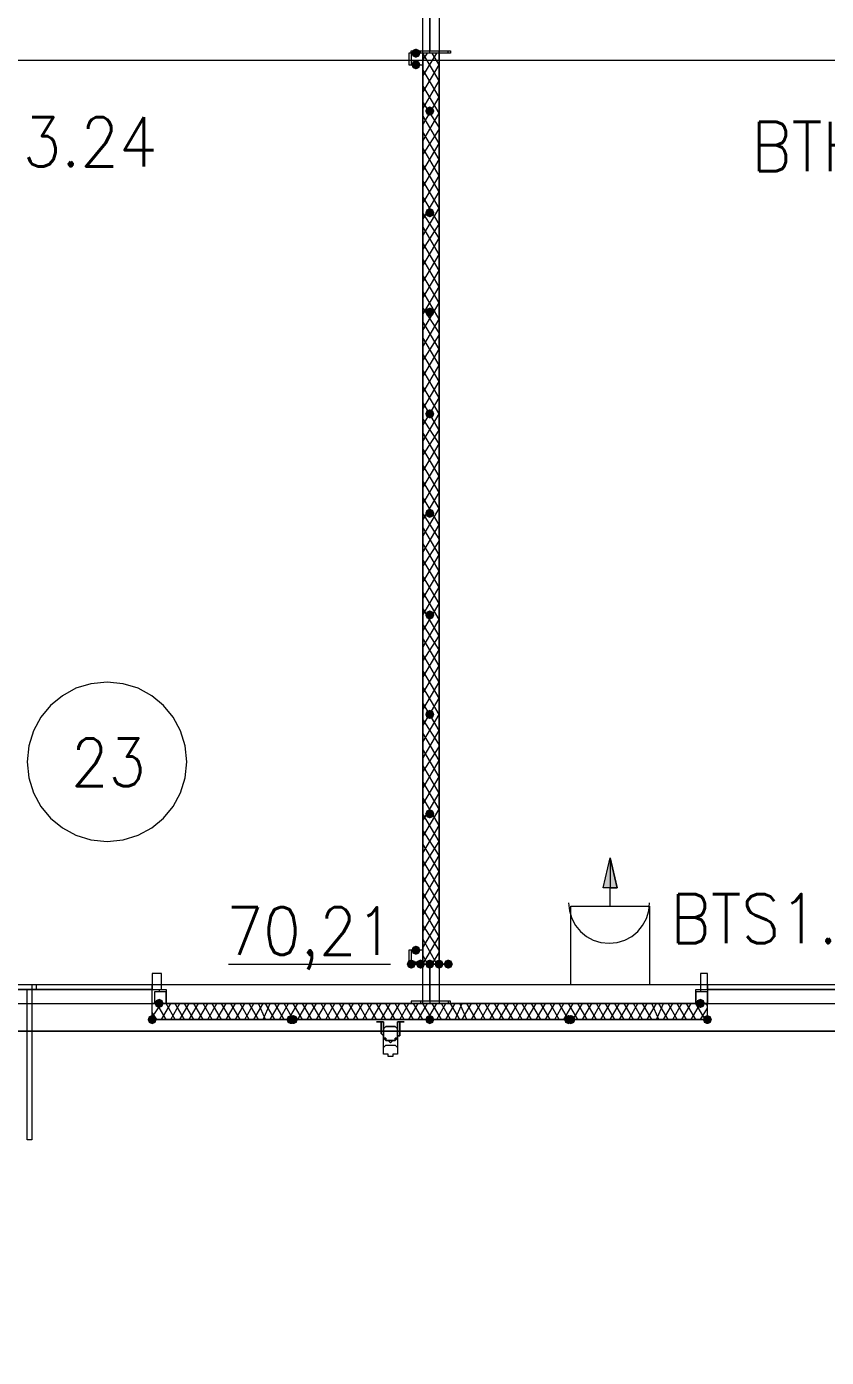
# Model space of a CAD drawing. Header units: millimetres. Extents: x 0 to 420, y 0 to 297.
# Drawn here: x 140.79 to 155.42, y 99.06 to 123.42 of the extents above; entities that cross this region are included whole.
import ezdxf

# ---------------------------------------------------------------- set-up
doc = ezdxf.new("R2010")
doc.units = ezdxf.units.MM
doc.styles.get("Standard").update_dxf_attribs({"font": 'STANDARD'})

msp = doc.modelspace()

# ---------------------------------------------------------------- hatches: boundary and pattern name
for color, points in [(7, [(147.997333, 122.936), (147.972463, 122.876204), (147.912667, 122.851333), (147.852871, 122.876204), (147.828, 122.936), (147.852871, 122.995796), (147.912667, 123.020667), (147.972462, 122.995796)]), (7, [(147.997333, 122.724333), (147.972463, 122.664537), (147.912667, 122.639667), (147.852871, 122.664537), (147.828, 122.724333), (147.852871, 122.784129), (147.912667, 122.809), (147.972462, 122.784129)]), (7, [(148.251333, 121.877667), (148.226462, 121.817871), (148.166667, 121.793), (148.106871, 121.817871), (148.082, 121.877667), (148.106871, 121.937462), (148.166667, 121.962333), (148.226462, 121.937463)]), (7, [(148.251333, 120.015), (148.226462, 119.955204), (148.166667, 119.930333), (148.106871, 119.955204), (148.082, 120.015), (148.106871, 120.074796), (148.166667, 120.099667), (148.226462, 120.074796)]), (7, [(148.251333, 118.194667), (148.226462, 118.134871), (148.166667, 118.11), (148.106871, 118.134871), (148.082, 118.194667), (148.106871, 118.254462), (148.166667, 118.279333), (148.226462, 118.254463)]), (7, [(148.251333, 116.332), (148.226462, 116.272204), (148.166667, 116.247333), (148.106871, 116.272204), (148.082, 116.332), (148.106871, 116.391796), (148.166667, 116.416667), (148.226462, 116.391796)]), (7, [(148.251333, 114.511667), (148.226462, 114.451871), (148.166667, 114.427), (148.106871, 114.451871), (148.082, 114.511667), (148.106871, 114.571462), (148.166667, 114.596333), (148.226462, 114.571463)]), (7, [(148.251333, 112.649), (148.226462, 112.589204), (148.166667, 112.564333), (148.106871, 112.589204), (148.082, 112.649), (148.106871, 112.708796), (148.166667, 112.733667), (148.226462, 112.708796)]), (7, [(148.251333, 110.828667), (148.226462, 110.768871), (148.166667, 110.744), (148.106871, 110.768871), (148.082, 110.828667), (148.106871, 110.888462), (148.166667, 110.913333), (148.226462, 110.888463)]), (7, [(148.251333, 109.008333), (148.226462, 108.948537), (148.166667, 108.923667), (148.106871, 108.948537), (148.082, 109.008333), (148.106871, 109.068129), (148.166667, 109.093), (148.226462, 109.068129)]), (7, [(147.997333, 106.510667), (147.972463, 106.450871), (147.912667, 106.426), (147.852871, 106.450871), (147.828, 106.510667), (147.852871, 106.570462), (147.912667, 106.595333), (147.972462, 106.570463)]), (7, [(147.912667, 106.256667), (147.887796, 106.196871), (147.828, 106.172), (147.768204, 106.196871), (147.743333, 106.256667), (147.768204, 106.316462), (147.828, 106.341333), (147.887796, 106.316463)]), (7, [(148.082, 106.256667), (148.057129, 106.196871), (147.997333, 106.172), (147.937538, 106.196871), (147.912667, 106.256667), (147.937537, 106.316462), (147.997333, 106.341333), (148.057129, 106.316463)]), (7, [(148.251333, 106.256667), (148.226462, 106.196871), (148.166667, 106.172), (148.106871, 106.196871), (148.082, 106.256667), (148.106871, 106.316462), (148.166667, 106.341333), (148.226462, 106.316463)]), (7, [(148.420667, 106.256667), (148.395796, 106.196871), (148.336, 106.172), (148.276204, 106.196871), (148.251333, 106.256667), (148.276204, 106.316462), (148.336, 106.341333), (148.395796, 106.316463)]), (7, [(148.59, 106.256667), (148.565129, 106.196871), (148.505333, 106.172), (148.445538, 106.196871), (148.420667, 106.256667), (148.445537, 106.316462), (148.505333, 106.341333), (148.565129, 106.316463)]), (7, [(143.298333, 105.537), (143.273462, 105.477204), (143.213667, 105.452333), (143.153871, 105.477204), (143.129, 105.537), (143.153871, 105.596796), (143.213667, 105.621667), (143.273462, 105.596796)]), (7, [(153.204333, 105.537), (153.179463, 105.477204), (153.119667, 105.452333), (153.059871, 105.477204), (153.035, 105.537), (153.059871, 105.596796), (153.119667, 105.621667), (153.179462, 105.596796)]), (254, [(143.171333, 105.240667), (143.146462, 105.180871), (143.086667, 105.156), (143.026871, 105.180871), (143.002, 105.240667), (143.026871, 105.300462), (143.086667, 105.325333), (143.146462, 105.300463)]), (254, [(145.711333, 105.240667), (145.686462, 105.180871), (145.626667, 105.156), (145.566871, 105.180871), (145.542, 105.240667), (145.566871, 105.300462), (145.626667, 105.325333), (145.686462, 105.300463)]), (254, [(145.753667, 105.240667), (145.728796, 105.180871), (145.669, 105.156), (145.609204, 105.180871), (145.584333, 105.240667), (145.609204, 105.300462), (145.669, 105.325333), (145.728796, 105.300463)]), (254, [(148.251333, 105.240667), (148.226462, 105.180871), (148.166667, 105.156), (148.106871, 105.180871), (148.082, 105.240667), (148.106871, 105.300462), (148.166667, 105.325333), (148.226462, 105.300463)]), (254, [(148.251333, 105.240667), (148.226462, 105.180871), (148.166667, 105.156), (148.106871, 105.180871), (148.082, 105.240667), (148.106871, 105.300462), (148.166667, 105.325333), (148.226462, 105.300463)]), (254, [(148.251333, 105.240667), (148.226462, 105.180871), (148.166667, 105.156), (148.106871, 105.180871), (148.082, 105.240667), (148.106871, 105.300462), (148.166667, 105.325333), (148.226462, 105.300463)]), (254, [(148.251333, 105.240667), (148.226462, 105.180871), (148.166667, 105.156), (148.106871, 105.180871), (148.082, 105.240667), (148.106871, 105.300462), (148.166667, 105.325333), (148.226462, 105.300463)]), (254, [(150.791333, 105.240667), (150.766462, 105.180871), (150.706667, 105.156), (150.646871, 105.180871), (150.622, 105.240667), (150.646871, 105.300462), (150.706667, 105.325333), (150.766462, 105.300463)]), (254, [(150.833667, 105.240667), (150.808796, 105.180871), (150.749, 105.156), (150.689204, 105.180871), (150.664333, 105.240667), (150.689204, 105.300462), (150.749, 105.325333), (150.808796, 105.300463)]), (254, [(153.331333, 105.240667), (153.306462, 105.180871), (153.246667, 105.156), (153.186871, 105.180871), (153.162, 105.240667), (153.186871, 105.300462), (153.246667, 105.325333), (153.306462, 105.300463)])]:
    msp.add_hatch(color=color).paths.add_polyline_path(points, flags=0)
h = msp.add_hatch(color=6)
h.paths.add_polyline_path([(151.595667, 107.653667), (151.468667, 108.204), (151.468667, 107.653667)], flags=0)
h.paths.add_polyline_path([(151.468667, 108.204), (151.468667, 107.653667), (151.341667, 107.653667)], flags=0)
h = msp.add_hatch(color=7)
h.paths.add_polyline_path([(143.086667, 105.240667), (148.166667, 105.240667)], flags=0)
h.paths.add_polyline_path([(148.166667, 105.240667), (143.086667, 105.240667)], flags=0)
h = msp.add_hatch(color=7)
h.paths.add_polyline_path([(148.166667, 105.240667), (153.246667, 105.240667)], flags=0)
h.paths.add_polyline_path([(153.246667, 105.240667), (148.166667, 105.240667)], flags=0)

# ---------------------------------------------------------------- linework, layer by layer
at = {"color": 7, "lineweight": 0}
for points in [[(100.922667, 105.029), (386.715, 105.029), (386.715, 222.715667), (100.922667, 222.715667)], [(148.039667, 105.537), (148.039667, 140.038667), (144.314333, 140.038667), (131.148667, 140.038667), (130.937, 140.038667), (130.937, 105.537)], [(148.547667, 140.038667), (148.336, 140.038667), (148.336, 105.537), (165.438667, 105.537), (165.438667, 140.038667), (161.713333, 140.038667)], [(148.547667, 122.936), (147.828, 122.936), (147.828, 122.978333), (148.166667, 122.978333), (148.166667, 123.613333), (147.828, 123.613333), (147.828, 123.655667), (148.547667, 123.655667), (148.547667, 123.613333), (148.166667, 123.613333), (148.166667, 122.978333), (148.547667, 122.978333)], [(148.039667, 122.936), (147.828, 122.936), (147.828, 122.724333), (148.039667, 122.724333), (148.039667, 122.936), (147.785667, 122.936), (147.785667, 122.724333), (148.039667, 122.724333)], [(148.039667, 122.936), (148.039667, 106.256667), (148.336, 106.256667), (148.336, 122.936)], [(148.039667, 106.510667), (147.828, 106.510667), (147.828, 106.299), (148.039667, 106.299), (148.039667, 106.510667), (147.785667, 106.510667), (147.785667, 106.256667), (148.039667, 106.256667)], [(148.547667, 106.256667), (147.828, 106.256667), (148.166667, 106.256667), (148.166667, 105.579333), (147.828, 105.579333), (147.828, 105.537), (148.547667, 105.537), (148.547667, 105.579333), (148.166667, 105.579333), (148.166667, 106.256667)], [(143.086667, 106.087333), (143.086667, 105.791), (143.256, 105.791), (143.256, 106.087333)], [(153.119667, 106.087333), (153.119667, 105.791), (153.246667, 105.791), (153.246667, 106.087333)], [(135.847667, 105.791), (143.086667, 105.791), (143.086667, 105.875667), (135.847667, 105.875667)], [(140.885333, 103.039333), (140.800667, 103.039333), (140.800667, 105.791), (140.885333, 105.791)], [(140.885333, 105.791), (140.97, 105.791), (140.97, 105.875667), (140.885333, 105.875667)], [(143.086667, 105.791), (143.340667, 105.791), (143.340667, 105.537), (143.086667, 105.537)], [(153.035, 105.791), (153.246667, 105.791), (153.246667, 105.537), (153.035, 105.537)], [(153.246667, 105.791), (160.485667, 105.791), (160.485667, 105.875667), (153.246667, 105.875667)], [(143.129, 105.748667), (143.129, 105.537), (143.340667, 105.537), (143.340667, 105.748667)], [(153.035, 105.748667), (153.035, 105.537), (153.246667, 105.537), (153.246667, 105.748667)], [(113.03, 96.435333), (374.65, 96.435333), (374.65, 105.029), (113.03, 105.029)], [(143.086667, 105.240667), (148.166667, 105.240667)], [(148.166667, 105.240667), (143.086667, 105.240667)], [(143.086667, 105.240667), (148.166667, 105.240667)], [(143.086667, 105.240667), (148.166667, 105.240667)], [(147.701, 105.198333), (147.616333, 105.198333), (147.616333, 104.986667), (147.616333, 104.944333), (147.574, 104.944333), (147.574, 104.902), (147.531667, 104.859667), (147.489333, 104.859667), (147.447, 104.817333), (147.404667, 104.859667), (147.362333, 104.859667), (147.32, 104.902), (147.32, 104.944333), (147.277667, 104.986667), (147.277667, 105.198333), (147.193, 105.198333), (147.32, 105.198333), (147.32, 104.986667), (147.32, 104.944333), (147.32, 104.902), (147.362333, 104.902), (147.362333, 104.859667), (147.404667, 104.859667), (147.447, 104.859667), (147.489333, 104.859667), (147.531667, 104.859667), (147.531667, 104.902), (147.574, 104.902), (147.574, 104.944333), (147.574, 104.986667), (147.574, 105.198333), (147.701, 105.198333), (147.616333, 105.198333), (147.616333, 104.986667), (147.616333, 104.944333), (147.574, 104.944333), (147.574, 104.902), (147.531667, 104.859667), (147.489333, 104.859667), (147.447, 104.817333), (147.404667, 104.859667), (147.362333, 104.859667), (147.32, 104.902), (147.32, 104.944333), (147.277667, 104.986667), (147.277667, 105.198333), (147.193, 105.198333), (147.32, 105.198333), (147.32, 104.986667), (147.32, 104.944333), (147.32, 104.902), (147.362333, 104.902), (147.362333, 104.859667), (147.404667, 104.859667), (147.447, 104.859667), (147.489333, 104.859667), (147.531667, 104.859667), (147.531667, 104.902), (147.574, 104.902), (147.574, 104.944333), (147.574, 104.986667), (147.574, 105.198333), (147.701, 105.198333), (147.574, 105.198333), (147.574, 104.986667), (147.574, 104.944333), (147.574, 104.902), (147.531667, 104.902), (147.531667, 104.859667), (147.489333, 104.859667), (147.447, 104.859667), (147.404667, 104.859667), (147.362333, 104.859667), (147.362333, 104.902), (147.32, 104.902), (147.32, 104.944333), (147.32, 104.986667), (147.32, 105.198333), (147.193, 105.198333), (147.277667, 105.198333), (147.277667, 104.986667), (147.32, 104.944333), (147.32, 104.902), (147.362333, 104.859667), (147.404667, 104.859667), (147.447, 104.817333), (147.489333, 104.859667), (147.531667, 104.859667), (147.574, 104.902), (147.574, 104.944333), (147.616333, 104.944333), (147.616333, 104.986667), (147.616333, 105.198333)], [(147.574, 104.986667), (147.574, 105.029), (147.574, 105.071333), (147.531667, 105.113667), (147.489333, 105.113667), (147.447, 105.113667), (147.404667, 105.113667), (147.362333, 105.113667), (147.32, 105.071333), (147.32, 105.029), (147.32, 104.986667), (147.32, 104.944333), (147.32, 104.902), (147.362333, 104.902), (147.362333, 104.859667), (147.404667, 104.859667), (147.447, 104.859667), (147.489333, 104.859667), (147.531667, 104.859667), (147.531667, 104.902), (147.574, 104.902), (147.574, 104.944333), (147.574, 104.986667), (147.574, 104.944333), (147.574, 104.902), (147.531667, 104.902), (147.531667, 104.859667), (147.489333, 104.859667), (147.447, 104.859667), (147.404667, 104.859667), (147.362333, 104.859667), (147.362333, 104.902), (147.32, 104.902), (147.32, 104.944333), (147.32, 104.986667), (147.32, 105.029), (147.32, 105.071333), (147.362333, 105.113667), (147.404667, 105.113667), (147.447, 105.113667), (147.489333, 105.113667), (147.531667, 105.113667), (147.574, 105.071333), (147.574, 105.029)], [(147.32, 104.986667), (147.32, 105.029), (147.32, 105.071333), (147.362333, 105.113667), (147.404667, 105.113667), (147.447, 105.113667), (147.489333, 105.113667), (147.531667, 105.113667), (147.574, 105.071333), (147.574, 105.029), (147.574, 104.986667), (147.574, 104.944333), (147.574, 104.902), (147.531667, 104.902), (147.531667, 104.859667), (147.489333, 104.859667), (147.447, 104.859667), (147.404667, 104.859667), (147.362333, 104.859667), (147.362333, 104.902), (147.32, 104.902), (147.32, 104.944333)], [(148.166667, 105.240667), (153.246667, 105.240667)], [(153.246667, 105.240667), (148.166667, 105.240667)], [(153.246667, 105.240667), (148.166667, 105.240667)], [(153.246667, 105.240667), (148.166667, 105.240667)], [(147.574, 104.690333), (147.574, 104.648), (147.574, 104.605667), (147.531667, 104.605667), (147.489333, 104.605667), (147.489333, 104.563333), (147.447, 104.563333), (147.404667, 104.563333), (147.404667, 104.605667), (147.362333, 104.605667), (147.32, 104.605667), (147.32, 104.648), (147.32, 104.690333), (147.32, 104.732667), (147.362333, 104.775), (147.404667, 104.775), (147.447, 104.775), (147.489333, 104.775), (147.531667, 104.775), (147.574, 104.732667)]]:
    msp.add_lwpolyline(points, close=True, dxfattribs=at)
at = {"color": 6, "lineweight": 0}
for points in [[(134.704667, 221.869), (354.795667, 221.869), (367.411, 221.869), (367.411, 215.392), (376.851333, 215.392), (379.645333, 215.392), (379.645333, 191.135), (373.168333, 191.135), (373.168333, 163.872333), (372.999, 163.872333), (373.168333, 163.872333), (373.168333, 127.973667), (379.941667, 127.973667), (379.941667, 112.352667), (375.369667, 112.352667), (368.257667, 112.352667), (368.257667, 105.875667), (266.530667, 105.875667), (120.734667, 105.875667)], [(151.468667, 107.315), (151.468667, 107.653667), (151.341667, 107.653667), (151.468667, 108.204), (151.595667, 107.653667), (151.468667, 107.653667)], [(150.706667, 107.3785), (150.721718, 107.229196), (150.764885, 107.090134), (150.833189, 106.964293), (150.923651, 106.854651), (151.033293, 106.764189), (151.159134, 106.695885), (151.298196, 106.652718), (151.4475, 106.637667), (151.596804, 106.652718), (151.735866, 106.695885), (151.861707, 106.764189), (151.971349, 106.854651), (152.061811, 106.964293), (152.130115, 107.090134), (152.173282, 107.229196), (152.188333, 107.3785)]]:
    msp.add_lwpolyline(points, dxfattribs=at)
at = {"color": 1, "lineweight": 0}
msp.add_lwpolyline([(113.411001, 146.769666), (113.411001, 145.330333), (121.454335, 145.330333), (122.174001, 145.330333), (122.174001, 124.375333), (116.755335, 124.375333), (116.755335, 114.3), (109.685668, 114.3), (109.685668, 108.458), (134.620001, 108.458), (134.620001, 122.809), (226.610334, 122.809)], dxfattribs=at)
at = {"color": 7, "lineweight": 0}
for points in [[(148.166667, 122.936), (148.166667, 123.655667)], [(147.828, 122.936), (147.828, 122.978333)], [(147.997333, 122.936), (147.997333, 122.978333)], [(148.039667, 122.809), (148.124333, 122.936)], [(148.039667, 122.512667), (148.293667, 122.936)], [(148.336, 122.428), (148.039667, 122.936)], [(148.336, 122.724333), (148.209, 122.936)], [(148.336, 122.936), (148.336, 122.978333)], [(148.505333, 122.936), (148.505333, 122.978333)], [(148.039667, 122.216333), (148.336, 122.724333)], [(148.336, 122.131667), (148.039667, 122.639667)], [(148.039667, 121.92), (148.336, 122.428)], [(148.336, 121.835333), (148.039667, 122.343333)], [(148.039667, 121.623667), (148.336, 122.131667)], [(148.336, 121.581333), (148.039667, 122.047)], [(148.039667, 121.327333), (148.336, 121.835333)], [(148.336, 121.285), (148.039667, 121.793)], [(148.039667, 121.073333), (148.336, 121.539)], [(148.336, 120.988667), (148.039667, 121.496667)], [(148.039667, 120.777), (148.336, 121.285)], [(148.336, 120.692333), (148.039667, 121.200333)], [(148.039667, 120.480667), (148.336, 120.988667)], [(148.336, 120.396), (148.039667, 120.904)], [(148.039667, 120.184333), (148.336, 120.692333)], [(148.336, 120.099667), (148.039667, 120.607667)], [(148.039667, 119.888), (148.336, 120.396)], [(148.336, 119.803333), (148.039667, 120.311333)], [(148.039667, 119.591667), (148.336, 120.099667)], [(148.336, 119.549333), (148.039667, 120.015)], [(148.039667, 119.337667), (148.336, 119.803333)], [(148.336, 119.253), (148.039667, 119.761)], [(148.039667, 119.041333), (148.336, 119.549333)], [(148.336, 118.956667), (148.039667, 119.464667)], [(148.039667, 118.745), (148.336, 119.253)], [(148.336, 118.660333), (148.039667, 119.168333)], [(148.039667, 118.448667), (148.336, 118.956667)], [(148.336, 118.364), (148.039667, 118.872)], [(148.039667, 118.152333), (148.336, 118.660333)], [(148.336, 118.067667), (148.039667, 118.575667)], [(148.039667, 117.856), (148.336, 118.364)], [(148.336, 117.813667), (148.039667, 118.279333)], [(148.039667, 117.559667), (148.336, 118.067667)], [(148.336, 117.517333), (148.039667, 118.025333)], [(148.039667, 117.305667), (148.336, 117.771333)], [(148.336, 117.221), (148.039667, 117.729)], [(148.039667, 117.009333), (148.336, 117.517333)], [(148.336, 116.924667), (148.039667, 117.432667)], [(148.039667, 116.713), (148.336, 117.221)], [(148.336, 116.628333), (148.039667, 117.136333)], [(148.039667, 116.416667), (148.336, 116.924667)], [(148.336, 116.332), (148.039667, 116.84)], [(148.039667, 116.120333), (148.336, 116.628333)], [(148.336, 116.035667), (148.039667, 116.543667)], [(148.039667, 115.824), (148.336, 116.332)], [(148.336, 115.781667), (148.039667, 116.247333)], [(148.039667, 115.57), (148.336, 116.035667)], [(148.336, 115.485333), (148.039667, 115.993333)], [(148.039667, 115.273667), (148.336, 115.781667)], [(148.336, 115.189), (148.039667, 115.697)], [(148.039667, 114.977333), (148.336, 115.485333)], [(148.336, 114.892667), (148.039667, 115.400667)], [(148.039667, 114.681), (148.336, 115.189)], [(148.336, 114.596333), (148.039667, 115.104333)], [(148.039667, 114.384667), (148.336, 114.892667)], [(148.336, 114.3), (148.039667, 114.808)], [(148.039667, 114.088333), (148.336, 114.596333)], [(148.336, 114.046), (148.039667, 114.511667)], [(148.039667, 113.792), (148.336, 114.3)], [(148.336, 113.749667), (148.039667, 114.257667)], [(148.039667, 113.538), (148.336, 114.003667)], [(148.336, 113.453333), (148.039667, 113.961333)], [(148.039667, 113.241667), (148.336, 113.749667)], [(148.336, 113.157), (148.039667, 113.665)], [(148.039667, 112.945333), (148.336, 113.453333)], [(148.336, 112.860667), (148.039667, 113.368667)], [(148.039667, 112.649), (148.336, 113.157)], [(148.336, 112.564333), (148.039667, 113.072333)], [(148.039667, 112.352667), (148.336, 112.860667)], [(148.336, 112.268), (148.039667, 112.776)], [(148.039667, 112.056333), (148.336, 112.564333)], [(148.336, 112.014), (148.039667, 112.479667)], [(148.039667, 111.802333), (148.336, 112.268)], [(148.336, 111.717667), (148.039667, 112.225667)], [(148.039667, 111.506), (148.336, 112.014)], [(148.336, 111.421333), (148.039667, 111.929333)], [(148.039667, 111.209667), (148.336, 111.717667)], [(148.336, 111.125), (148.039667, 111.633)], [(143.721667, 109.960833), (143.691995, 110.255177), (143.606894, 110.529329), (143.472238, 110.777416), (143.293899, 110.993566), (143.077749, 111.171905), (142.829662, 111.306561), (142.55551, 111.391661), (142.261167, 111.421333), (141.966823, 111.391661), (141.692671, 111.306561), (141.444584, 111.171905), (141.228434, 110.993566), (141.050095, 110.777416), (140.915439, 110.529329), (140.830339, 110.255177), (140.800667, 109.960833)], [(148.039667, 110.913333), (148.336, 111.421333)], [(148.336, 110.828667), (148.039667, 111.336667)], [(148.039667, 110.617), (148.336, 111.125)], [(148.336, 110.532333), (148.039667, 111.040333)], [(148.039667, 110.320667), (148.336, 110.828667)], [(148.336, 110.278333), (148.039667, 110.744)], [(148.039667, 110.024333), (148.336, 110.532333)], [(148.336, 109.982), (148.039667, 110.49)], [(148.039667, 109.770333), (148.336, 110.236)], [(148.336, 109.685667), (148.039667, 110.193667)], [(140.800667, 109.960833), (140.830339, 109.66649), (140.915439, 109.392338), (141.050095, 109.144251), (141.228434, 108.928101), (141.444584, 108.749762), (141.692671, 108.615106), (141.966823, 108.530005), (142.261167, 108.500333), (142.55551, 108.530005), (142.829662, 108.615106), (143.077749, 108.749762), (143.293899, 108.928101), (143.472238, 109.144251), (143.606894, 109.392338), (143.691995, 109.66649), (143.721667, 109.960833)], [(148.039667, 109.474), (148.336, 109.982)], [(148.336, 109.389333), (148.039667, 109.897333)], [(148.039667, 109.177667), (148.336, 109.685667)], [(148.336, 109.093), (148.039667, 109.601)], [(148.039667, 108.881333), (148.336, 109.389333)], [(148.336, 108.796667), (148.039667, 109.304667)], [(148.039667, 108.585), (148.336, 109.093)], [(148.336, 108.500333), (148.039667, 109.008333)], [(148.039667, 108.288667), (148.336, 108.796667)], [(148.336, 108.246333), (148.039667, 108.712)], [(148.039667, 108.034667), (148.336, 108.500333)], [(148.336, 107.95), (148.039667, 108.458)], [(148.039667, 107.738333), (148.336, 108.246333)], [(148.336, 107.653667), (148.039667, 108.161667)], [(148.039667, 107.442), (148.336, 107.95)], [(148.336, 107.357333), (148.039667, 107.865333)], [(148.039667, 107.145667), (148.336, 107.653667)], [(148.336, 107.061), (148.039667, 107.569)], [(148.039667, 106.849333), (148.336, 107.357333)], [(148.336, 106.764667), (148.039667, 107.272667)], [(148.039667, 106.553), (148.336, 107.061)], [(148.336, 106.510667), (148.039667, 106.976333)], [(148.039667, 106.256667), (148.336, 106.764667)], [(148.293667, 106.256667), (148.039667, 106.722333)], [(144.483667, 106.256667), (147.447, 106.256667)], [(147.912667, 106.299), (147.912667, 106.256667)], [(148.124333, 106.256667), (148.039667, 106.426)], [(148.166667, 106.256667), (148.166667, 105.537)], [(148.209, 106.256667), (148.336, 106.468333)], [(143.086667, 105.664), (143.086667, 105.791), (139.488333, 105.791)], [(143.213667, 105.791), (143.213667, 105.748667)], [(153.119667, 105.791), (153.119667, 105.748667)], [(156.887333, 105.791), (153.246667, 105.791), (153.246667, 105.664)], [(139.488333, 105.537), (143.086667, 105.537), (143.086667, 105.664)], [(143.086667, 105.283), (143.256, 105.537)], [(143.086667, 105.240667), (143.086667, 105.537)], [(143.086667, 105.240667), (143.086667, 105.537)], [(143.340667, 105.240667), (143.171333, 105.537)], [(143.256, 105.240667), (143.425333, 105.537)], [(153.119667, 105.537), (143.256, 105.537)], [(143.51, 105.240667), (143.340667, 105.537)], [(143.425333, 105.240667), (143.594667, 105.537)], [(143.679333, 105.240667), (143.51, 105.537)], [(143.594667, 105.240667), (143.764, 105.537)], [(143.848667, 105.240667), (143.679333, 105.537)], [(143.764, 105.240667), (143.933333, 105.537)], [(144.018, 105.240667), (143.848667, 105.537)], [(143.933333, 105.240667), (144.102667, 105.537)], [(144.187333, 105.240667), (144.018, 105.537)], [(144.102667, 105.240667), (144.272, 105.537)], [(144.356667, 105.240667), (144.187333, 105.537)], [(144.272, 105.240667), (144.441333, 105.537)], [(144.526, 105.240667), (144.356667, 105.537)], [(144.441333, 105.240667), (144.610667, 105.537)], [(144.695333, 105.240667), (144.526, 105.537)], [(144.610667, 105.240667), (144.78, 105.537)], [(144.864667, 105.240667), (144.695333, 105.537)], [(144.78, 105.240667), (144.949333, 105.537)], [(145.034, 105.240667), (144.864667, 105.537)], [(144.949333, 105.240667), (145.118667, 105.537)], [(145.161, 105.240667), (145.034, 105.537)], [(145.118667, 105.240667), (145.245667, 105.537)], [(145.330333, 105.240667), (145.161, 105.537)], [(145.245667, 105.240667), (145.415, 105.537)], [(145.499667, 105.240667), (145.330333, 105.537)], [(145.415, 105.240667), (145.584333, 105.537)], [(145.669, 105.240667), (145.499667, 105.537)], [(145.584333, 105.240667), (145.753667, 105.537)], [(145.838333, 105.240667), (145.669, 105.537)], [(145.753667, 105.240667), (145.923, 105.537)], [(146.007667, 105.240667), (145.838333, 105.537)], [(145.923, 105.240667), (146.092333, 105.537)], [(146.177, 105.240667), (146.007667, 105.537)], [(146.092333, 105.240667), (146.261667, 105.537)], [(146.346333, 105.240667), (146.177, 105.537)], [(146.261667, 105.240667), (146.431, 105.537)], [(146.515667, 105.240667), (146.346333, 105.537)], [(146.431, 105.240667), (146.600333, 105.537)], [(146.685, 105.240667), (146.515667, 105.537)], [(146.600333, 105.240667), (146.769667, 105.537)], [(146.854333, 105.240667), (146.685, 105.537)], [(146.769667, 105.240667), (146.939, 105.537)], [(147.023667, 105.240667), (146.854333, 105.537)], [(146.939, 105.240667), (147.108333, 105.537)], [(147.193, 105.240667), (147.023667, 105.537)], [(147.108333, 105.240667), (147.277667, 105.537)], [(147.362333, 105.240667), (147.193, 105.537)], [(147.277667, 105.240667), (147.447, 105.537)], [(147.531667, 105.240667), (147.362333, 105.537)], [(147.447, 105.240667), (147.616333, 105.537)], [(147.701, 105.240667), (147.531667, 105.537)], [(147.616333, 105.240667), (147.785667, 105.537)], [(147.870333, 105.240667), (147.701, 105.537)], [(147.785667, 105.240667), (147.955, 105.537)], [(147.828, 105.579333), (147.828, 105.537)], [(148.039667, 105.240667), (147.870333, 105.537)], [(147.955, 105.240667), (148.124333, 105.537)], [(147.997333, 105.579333), (147.997333, 105.537)], [(148.209, 105.240667), (148.039667, 105.537)], [(148.124333, 105.240667), (148.293667, 105.537)], [(148.378333, 105.240667), (148.209, 105.537)], [(148.293667, 105.240667), (148.463, 105.537)], [(148.336, 105.579333), (148.336, 105.537)], [(148.547667, 105.240667), (148.378333, 105.537)], [(148.463, 105.240667), (148.632333, 105.537)], [(148.505333, 105.579333), (148.505333, 105.537)], [(148.717, 105.240667), (148.547667, 105.537)], [(148.632333, 105.240667), (148.759333, 105.537)], [(148.844, 105.240667), (148.717, 105.537)], [(148.759333, 105.240667), (148.928667, 105.537)], [(149.013333, 105.240667), (148.844, 105.537)], [(148.928667, 105.240667), (149.098, 105.537)], [(149.182667, 105.240667), (149.013333, 105.537)], [(149.098, 105.240667), (149.267333, 105.537)], [(149.352, 105.240667), (149.182667, 105.537)], [(149.267333, 105.240667), (149.436667, 105.537)], [(149.521333, 105.240667), (149.352, 105.537)], [(149.436667, 105.240667), (149.606, 105.537)], [(149.690667, 105.240667), (149.521333, 105.537)], [(149.606, 105.240667), (149.775333, 105.537)], [(149.86, 105.240667), (149.690667, 105.537)], [(149.775333, 105.240667), (149.944667, 105.537)], [(150.029333, 105.240667), (149.86, 105.537)], [(149.944667, 105.240667), (150.114, 105.537)], [(150.198667, 105.240667), (150.029333, 105.537)], [(150.114, 105.240667), (150.283333, 105.537)], [(150.368, 105.240667), (150.198667, 105.537)], [(150.283333, 105.240667), (150.452667, 105.537)], [(150.537333, 105.240667), (150.368, 105.537)], [(150.452667, 105.240667), (150.622, 105.537)], [(150.706667, 105.240667), (150.537333, 105.537)], [(150.622, 105.240667), (150.791333, 105.537)], [(150.876, 105.240667), (150.706667, 105.537)], [(150.791333, 105.240667), (150.960667, 105.537)], [(151.045333, 105.240667), (150.876, 105.537)], [(150.960667, 105.240667), (151.13, 105.537)], [(151.214667, 105.240667), (151.045333, 105.537)], [(151.13, 105.240667), (151.299333, 105.537)], [(151.384, 105.240667), (151.214667, 105.537)], [(151.299333, 105.240667), (151.468667, 105.537)], [(151.553333, 105.240667), (151.384, 105.537)], [(151.468667, 105.240667), (151.638, 105.537)], [(151.722667, 105.240667), (151.553333, 105.537)], [(151.638, 105.240667), (151.807333, 105.537)], [(151.892, 105.240667), (151.722667, 105.537)], [(151.807333, 105.240667), (151.976667, 105.537)], [(152.061333, 105.240667), (151.892, 105.537)], [(151.976667, 105.240667), (152.146, 105.537)], [(152.230667, 105.240667), (152.061333, 105.537)], [(152.146, 105.240667), (152.315333, 105.537)], [(152.357667, 105.240667), (152.230667, 105.537)], [(152.315333, 105.240667), (152.442333, 105.537)], [(152.527, 105.240667), (152.357667, 105.537)], [(152.442333, 105.240667), (152.611667, 105.537)], [(152.696333, 105.240667), (152.527, 105.537)], [(152.611667, 105.240667), (152.781, 105.537)], [(152.865667, 105.240667), (152.696333, 105.537)], [(152.781, 105.240667), (152.950333, 105.537)], [(153.035, 105.240667), (152.865667, 105.537)], [(152.950333, 105.240667), (153.119667, 105.537)], [(153.204333, 105.240667), (153.035, 105.537)], [(153.246667, 105.494667), (153.204333, 105.537)], [(153.246667, 105.664), (153.246667, 105.537), (156.887333, 105.537)], [(153.246667, 105.240667), (153.246667, 105.537)], [(153.246667, 105.240667), (153.246667, 105.537)], [(143.171333, 105.240667), (143.086667, 105.367667)], [(153.119667, 105.240667), (153.246667, 105.452333)], [(143.086667, 105.240667), (148.166667, 105.240667), (143.086667, 105.240667), (148.166667, 105.240667)], [(143.086667, 105.240667), (153.246667, 105.240667)], [(153.246667, 105.240667), (148.166667, 105.240667), (153.246667, 105.240667), (148.166667, 105.240667)], [(147.32, 104.690333), (147.32, 104.986667)], [(147.574, 104.986667), (147.574, 104.690333)]]:
    msp.add_lwpolyline(points, dxfattribs=at)
at = {"color": 6, "lineweight": 0}
for points in [[(151.468667, 108.204), (151.468667, 107.653667), (151.341667, 107.653667)], [(151.595667, 107.653667), (151.468667, 108.204), (151.468667, 107.653667)], [(150.749, 105.875667), (150.749, 107.315), (152.188333, 107.315), (152.188333, 105.875667)]]:
    msp.add_lwpolyline(points, close=True, dxfattribs=at)

# ---------------------------------------------------------------- texts
at = {"color": 7, "attachment_point": 1}
for s, insert, char_height, width in [('BTH1.3.24', (137.583333, 121.763237), 0.90157, 5.40942), ('BTH1.3.25', (154.050993, 121.678573), 0.90157, 5.30924556), ('23', (141.605, 110.388362), 0.872032, 1.06581689), ('BTS1.1.28', (152.569326, 107.53923), 0.90157, 5.10889648), ('70,21', (144.441339, 107.298025), 0.872032, 2.56764978)]:
    msp.add_mtext(s, dxfattribs=dict(at, insert=insert, char_height=char_height, width=width))

doc.saveas('drawing.dxf')
